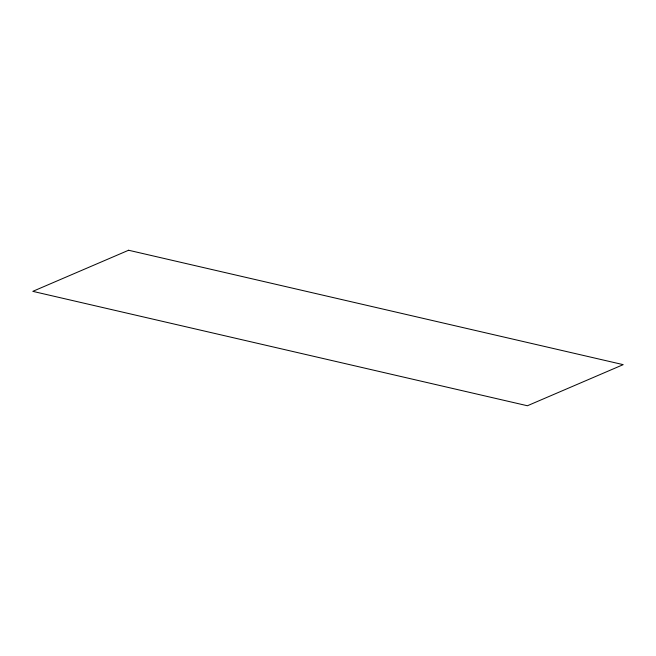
<?xml version="1.0" encoding="UTF-8"?>
<svg xmlns="http://www.w3.org/2000/svg" width="656" height="656" viewBox="0 0 656 656"><rect width="100%" height="100%" fill="white"/><g stroke="black" fill="none" stroke-linecap="round" stroke-linejoin="round"><path stroke-width="0.98" d="M128.592 250.248L32.8 291.354L527.408 405.752L623.2 364.646L128.592 250.248"/></g></svg>
